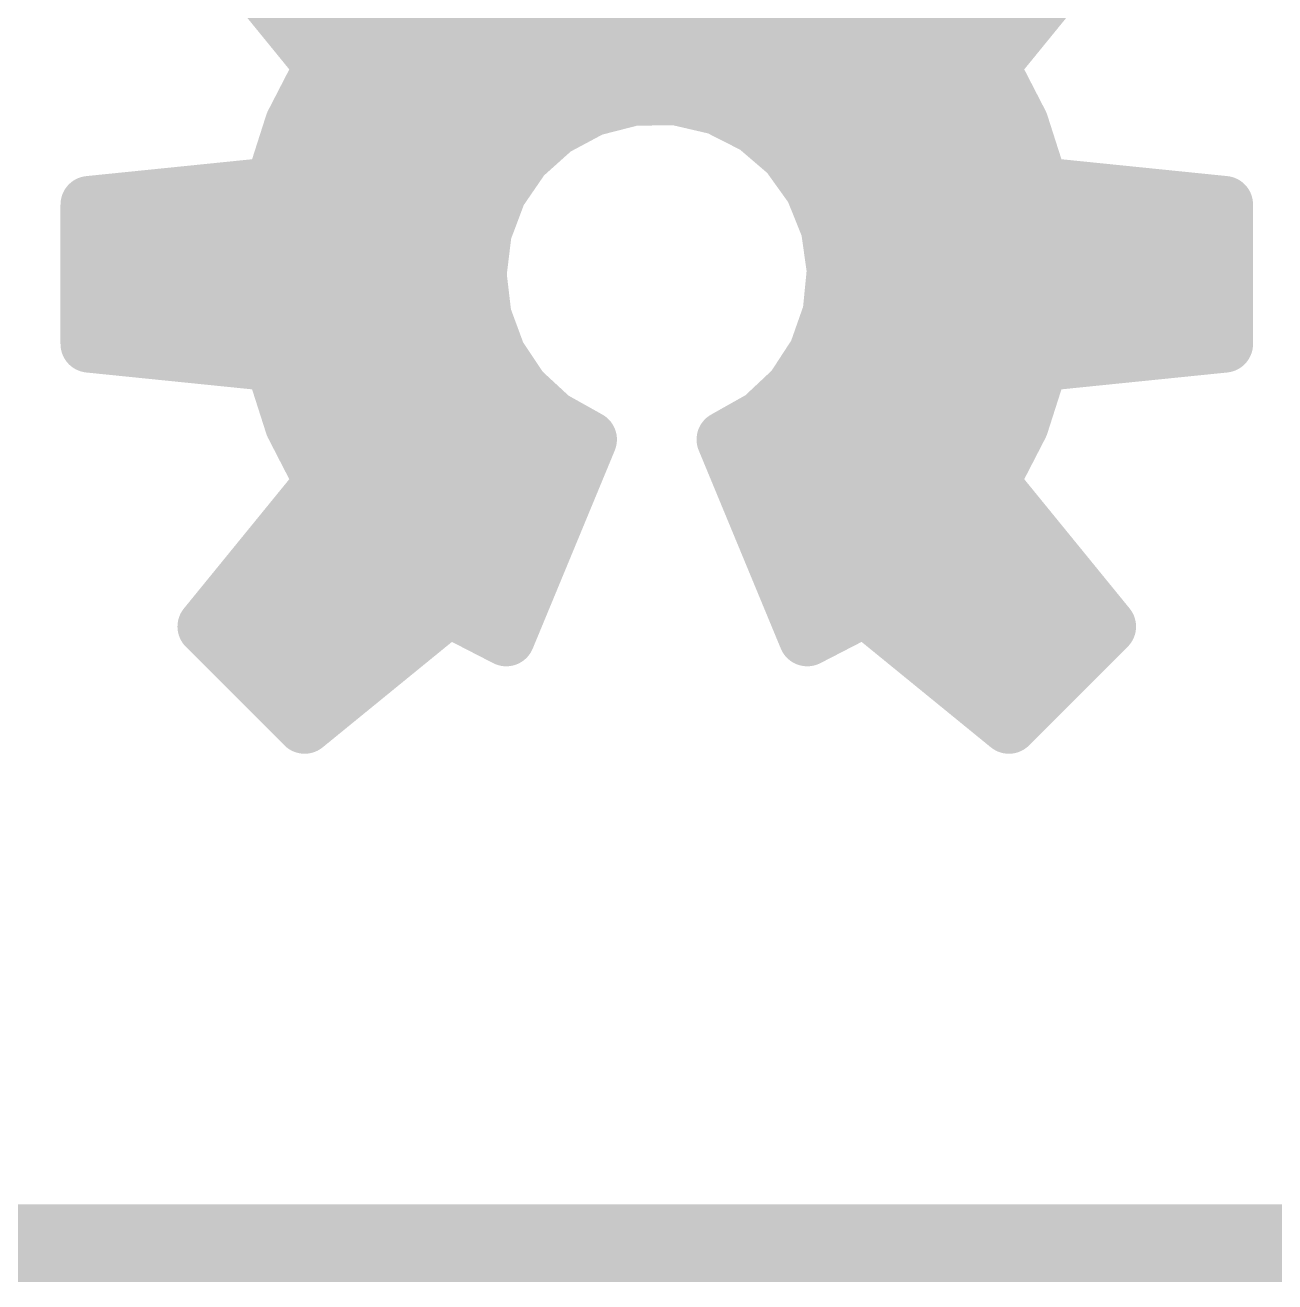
# Model space of a CAD drawing. Extents: x -0.1 to 94.1, y -0.1 to 63.6.
# Drawn here: x 33.903 to 37.181, y -0.102 to 3.193 of the extents above; entities that cross this region are included whole.
import ezdxf

# ---------------------------------------------------------------- set-up
doc = ezdxf.new("R2010")
doc.units = 0
doc.layers.add('20', color=53, linetype='CONTINUOUS')
doc.layers.add('21', color=41, linetype='CONTINUOUS')

msp = doc.modelspace()

# ---------------------------------------------------------------- linework, layer by layer
at = {"layer": '20', "const_width": 0.2032}
msp.add_lwpolyline([(2.3221, 0), (91.6579, 0)], dxfattribs=at)
at = {"layer": '21', "const_width": 0.15}
for points in [[(34.378, 3.4635), (34.6854, 3.0865)], [(36.4346, 3.0865), (36.742, 3.4635)], [(34.6336, 3.15), (36.4864, 3.15)], [(34.6854, 3.0865), (34.6072, 2.9347)], [(36.5128, 2.9347), (36.4346, 3.0865)], [(34.6408, 3), (35.4808, 3)], [(35.3901, 2.9768), (35.4988, 3.0046)], [(35.4988, 3.0046), (35.611, 3.0058)], [(35.611, 3.0058), (35.7202, 2.9804)], [(35.636, 3), (36.4792, 3)], [(35.2911, 2.9239), (35.3901, 2.9768)], [(35.7202, 2.9804), (35.8203, 2.9296)], [(34.6072, 2.9347), (34.5551, 2.772)], [(35.2076, 2.849), (35.2911, 2.9239)], [(35.8203, 2.9296), (35.9055, 2.8566)], [(36.5649, 2.772), (36.5128, 2.9347)], [(34.5801, 2.85), (35.2087, 2.85)], [(35.1442, 2.7564), (35.2076, 2.849)], [(35.9055, 2.8566), (35.9708, 2.7654)], [(35.9102, 2.85), (36.5399, 2.85)], [(34.5551, 2.772), (34.0712, 2.7228)], [(35.9708, 2.7654), (36.0127, 2.6613)], [(37.0488, 2.7228), (36.5649, 2.772)], [(35.1047, 2.6514), (35.1442, 2.7564)], [(34.0712, 2.7228), (34.0712, 2.3572)], [(34.0712, 2.7), (35.123, 2.7)], [(35.9971, 2.7), (37.0488, 2.7)], [(37.0488, 2.3572), (37.0488, 2.7228)], [(36.0127, 2.6613), (36.0285, 2.5502)], [(35.0912, 2.54), (35.1047, 2.6514)], [(34.0712, 2.55), (35.0924, 2.55)], [(35.1041, 2.4306), (35.0912, 2.54)], [(36.0285, 2.5502), (36.0175, 2.4385)], [(36.0285, 2.55), (37.0488, 2.55)], [(35.1423, 2.3272), (35.1041, 2.4306)], [(36.0175, 2.4385), (35.9803, 2.3327)], [(34.0712, 2.4), (35.1154, 2.4)], [(36.004, 2.4), (37.0488, 2.4)], [(34.0712, 2.3572), (34.5551, 2.308)], [(35.9803, 2.3327), (35.919, 2.2387)], [(36.5649, 2.308), (37.0488, 2.3572)], [(34.5551, 2.308), (34.6072, 2.1453)], [(35.2035, 2.2355), (35.1423, 2.3272)], [(36.5128, 2.1453), (36.5649, 2.308)], [(34.5737, 2.25), (35.1939, 2.25)], [(35.2844, 2.1607), (35.2035, 2.2355)], [(35.919, 2.2387), (35.8372, 2.162)], [(35.9264, 2.25), (36.5463, 2.25)], [(34.6072, 2.1453), (34.6854, 1.9935)], [(35.3806, 2.1069), (35.2844, 2.1607)], [(35.8372, 2.162), (35.7394, 2.1069)], [(36.4346, 1.9935), (36.5128, 2.1453)], [(34.6305, 2.1), (35.3777, 2.1)], [(35.1653, 1.5872), (35.3806, 2.1069)], [(35.7394, 2.1069), (35.9547, 1.5872)], [(35.7423, 2.1), (36.4895, 2.1)], [(34.6854, 1.9935), (34.378, 1.6165)], [(36.742, 1.6165), (36.4346, 1.9935)], [(34.6499, 1.95), (35.3156, 1.95)], [(35.8044, 1.95), (36.4701, 1.95)], [(34.5276, 1.8), (35.2535, 1.8)], [(35.8665, 1.8), (36.5924, 1.8)], [(34.4053, 1.65), (34.9946, 1.65)], [(34.6365, 1.358), (35.0135, 1.6654)], [(35.0135, 1.6654), (35.1653, 1.5872)], [(35.0434, 1.65), (35.1913, 1.65)], [(35.9287, 1.65), (36.0766, 1.65)], [(35.9547, 1.5872), (36.1065, 1.6654)], [(36.1065, 1.6654), (36.4835, 1.358)], [(36.1254, 1.65), (36.7147, 1.65)], [(34.378, 1.6165), (34.6365, 1.358)], [(36.4835, 1.358), (36.742, 1.6165)], [(34.4945, 1.5), (34.8107, 1.5)], [(36.3093, 1.5), (36.6255, 1.5)]]:
    msp.add_lwpolyline(points, dxfattribs=at)
at = {"layer": '21', "const_width": 0.075}
for points in [[(34.6336, 3.1875, 1), (34.6336, 3.1125)], [(36.4864, 3.1125, 1), (36.4864, 3.1875)], [(34.7187, 3.0693, 1), (34.6521, 3.1037)], [(34.6563, 3.0628, 1), (34.7145, 3.1102)], [(36.4679, 3.1037, 1), (36.4013, 3.0693)], [(36.4055, 3.1102, 1), (36.4637, 3.0628)], [(34.6408, 3.0375, 1), (34.6408, 2.9625)], [(35.4984, 3.0421, 1), (35.4992, 2.9671)], [(35.4808, 2.9625, 1), (35.4808, 3.0375)], [(35.5081, 2.9683, 1), (35.4895, 3.0409)], [(35.6195, 3.0424, 1), (35.6025, 2.9693)], [(35.636, 3.0375, 1), (35.636, 2.9625)], [(35.6114, 2.9683, 1), (35.6106, 3.0433)], [(36.4792, 2.9625, 1), (36.4792, 3.0375)], [(35.3808, 3.0131, 1), (35.3994, 2.9404)], [(35.4078, 2.9437, 1), (35.3724, 3.0098)], [(35.7372, 3.0138, 1), (35.7033, 2.9469)], [(35.7117, 2.9438, 1), (35.7288, 3.0169)], [(34.6429, 2.9232, 1), (34.5715, 2.9461)], [(35.3161, 2.896, 1), (35.2661, 2.9518)], [(35.8447, 2.9581, 1), (35.7959, 2.9012)], [(35.8034, 2.8962, 1), (35.8373, 2.9631)], [(36.5485, 2.9461, 1), (36.4771, 2.9232)], [(34.5738, 2.9518, 1), (34.6405, 2.9175)], [(35.2734, 2.957, 1), (35.3088, 2.8908)], [(36.4795, 2.9175, 1), (36.5462, 2.9518)], [(34.5801, 2.8875, 1), (34.5801, 2.8125)], [(35.1825, 2.8769, 1), (35.2326, 2.8211)], [(35.2385, 2.8278, 1), (35.1766, 2.8702)], [(35.2087, 2.8125, 1), (35.2087, 2.8875)], [(35.936, 2.8784, 1), (35.875, 2.8347)], [(35.9102, 2.8875, 1), (35.9102, 2.8125)], [(35.8811, 2.8281, 1), (35.9299, 2.885)], [(36.5399, 2.8125, 1), (36.5399, 2.8875)], [(34.5589, 2.7347, 1), (34.5513, 2.8093)], [(36.0056, 2.7794, 1), (35.9361, 2.7514)], [(36.5687, 2.8093, 1), (36.5611, 2.7347)], [(34.5194, 2.7834, 1), (34.5908, 2.7606)], [(35.1132, 2.7776, 1), (35.1751, 2.7352)], [(35.1793, 2.7432, 1), (35.1091, 2.7696)], [(35.9404, 2.7435, 1), (36.0013, 2.7872)], [(36.5292, 2.7606, 1), (36.6006, 2.7834)], [(34.1087, 2.7228, 1), (34.0337, 2.7228)], [(34.0674, 2.7601, 1), (34.075, 2.6855)], [(34.0712, 2.7375, 1), (34.0712, 2.6625)], [(35.123, 2.6625, 1), (35.123, 2.7375)], [(35.9971, 2.7375, 1), (35.9971, 2.6625)], [(37.0863, 2.7228, 1), (37.0113, 2.7228)], [(37.045, 2.6855, 1), (37.0526, 2.7601)], [(37.0488, 2.6625, 1), (37.0488, 2.7375)], [(36.0498, 2.6666, 1), (35.9755, 2.656)], [(35.0696, 2.6646, 1), (35.1397, 2.6382)], [(35.1419, 2.6469, 1), (35.0674, 2.6559)], [(35.9779, 2.6473, 1), (36.0475, 2.6752)], [(34.0712, 2.5875, 1), (34.0712, 2.5125)], [(35.1284, 2.5444, 1), (35.054, 2.5356)], [(35.0924, 2.5125, 1), (35.0924, 2.5875)], [(36.0285, 2.5875, 1), (36.0285, 2.5125)], [(36.0659, 2.5465, 1), (35.9912, 2.5538)], [(37.0488, 2.5125, 1), (37.0488, 2.5875)], [(35.054, 2.5445, 1), (35.1284, 2.5355)], [(35.9914, 2.5449, 1), (36.0657, 2.5555)], [(35.1393, 2.4435, 1), (35.069, 2.4176)], [(36.0529, 2.4261, 1), (35.9822, 2.451)], [(34.0712, 2.4375, 1), (34.0712, 2.3625)], [(35.0669, 2.4262, 1), (35.1414, 2.435)], [(35.1154, 2.3625, 1), (35.1154, 2.4375)], [(36.004, 2.4375, 1), (36.004, 2.3625)], [(35.9802, 2.4422, 1), (36.0549, 2.4348)], [(37.0488, 2.3625, 1), (37.0488, 2.4375)], [(34.075, 2.3945, 1), (34.0674, 2.3199)], [(36.0118, 2.3122, 1), (35.9489, 2.3531)], [(37.0526, 2.3199, 1), (37.045, 2.3945)], [(34.0337, 2.3572, 1), (34.1087, 2.3572)], [(34.5908, 2.3194, 1), (34.5194, 2.2966)], [(34.5513, 2.2707, 1), (34.5589, 2.3453)], [(35.1735, 2.348, 1), (35.1111, 2.3063)], [(35.1071, 2.3142, 1), (35.1775, 2.3401)], [(35.945, 2.3451, 1), (36.0157, 2.3202)], [(36.5611, 2.3453, 1), (36.5687, 2.2707)], [(36.6006, 2.2966, 1), (36.5292, 2.3194)], [(37.0113, 2.3572, 1), (37.0863, 2.3572)], [(34.5737, 2.2875, 1), (34.5737, 2.2125)], [(35.229, 2.2631, 1), (35.1781, 2.208)], [(35.1939, 2.2125, 1), (35.1939, 2.2875)], [(35.9264, 2.2875, 1), (35.9264, 2.2125)], [(35.9447, 2.2113, 1), (35.8934, 2.266)], [(36.5463, 2.2125, 1), (36.5463, 2.2875)], [(35.1723, 2.2147, 1), (35.2347, 2.2564)], [(35.8876, 2.2592, 1), (35.9505, 2.2182)], [(34.6405, 2.1625, 1), (34.5738, 2.1282)], [(35.3028, 2.1935, 1), (35.2661, 2.128)], [(35.259, 2.1332, 1), (35.3099, 2.1883)], [(35.8115, 2.1893, 1), (35.8628, 2.1346)], [(35.8556, 2.1293, 1), (35.8188, 2.1946)], [(36.5462, 2.1282, 1), (36.4795, 2.1625)], [(34.5715, 2.1339, 1), (34.6429, 2.1568)], [(34.6305, 2.1375, 1), (34.6305, 2.0625)], [(35.4152, 2.0925, 1), (35.346, 2.1213)], [(35.3623, 2.0742, 1), (35.3989, 2.1396)], [(35.3777, 2.0625, 1), (35.3777, 2.1375)], [(35.774, 2.1213, 1), (35.7048, 2.0925)], [(35.721, 2.1396, 1), (35.7578, 2.0742)], [(35.7423, 2.1375, 1), (35.7423, 2.0625)], [(36.4771, 2.1568, 1), (36.5485, 2.1339)], [(36.4895, 2.0625, 1), (36.4895, 2.1375)], [(34.6521, 1.9763, 1), (34.7187, 2.0107)], [(34.7145, 1.9698, 1), (34.6563, 2.0172)], [(36.4637, 2.0172, 1), (36.4055, 1.9698)], [(36.4013, 2.0107, 1), (36.4679, 1.9763)], [(34.6499, 1.9875, 1), (34.6499, 1.9125)], [(35.3156, 1.9125, 1), (35.3156, 1.9875)], [(35.8044, 1.9875, 1), (35.8044, 1.9125)], [(36.4701, 1.9125, 1), (36.4701, 1.9875)], [(34.5276, 1.8375, 1), (34.5276, 1.7625)], [(35.2535, 1.7625, 1), (35.2535, 1.8375)], [(35.8665, 1.8375, 1), (35.8665, 1.7625)], [(36.5924, 1.7625, 1), (36.5924, 1.8375)], [(34.4053, 1.6875, 1), (34.4053, 1.6125)], [(35.0307, 1.6987, 1), (34.9963, 1.6321)], [(35.0372, 1.6363, 1), (34.9898, 1.6945)], [(34.9946, 1.6125, 1), (34.9946, 1.6875)], [(35.0434, 1.6875, 1), (35.0434, 1.6125)], [(35.1913, 1.6125, 1), (35.1913, 1.6875)], [(35.9287, 1.6875, 1), (35.9287, 1.6125)], [(36.1302, 1.6945, 1), (36.0828, 1.6363)], [(36.0766, 1.6125, 1), (36.0766, 1.6875)], [(36.1254, 1.6875, 1), (36.1254, 1.6125)], [(36.1237, 1.6321, 1), (36.0893, 1.6987)], [(36.7147, 1.6125, 1), (36.7147, 1.6875)], [(34.4045, 1.643, 1), (34.3515, 1.59)], [(36.7685, 1.59, 1), (36.7155, 1.643)], [(34.3489, 1.6402, 1), (34.4071, 1.5928)], [(35.1481, 1.5539, 1), (35.1825, 1.6205)], [(35.9375, 1.6205, 1), (35.9719, 1.5539)], [(36.7129, 1.5928, 1), (36.7711, 1.6402)], [(35.1307, 1.6016, 1), (35.1999, 1.5728)], [(35.9201, 1.5728, 1), (35.9893, 1.6016)], [(34.4945, 1.5375, 1), (34.4945, 1.4625)], [(34.8107, 1.4625, 1), (34.8107, 1.5375)], [(36.3093, 1.5375, 1), (36.3093, 1.4625)], [(36.6255, 1.4625, 1), (36.6255, 1.5375)], [(34.6128, 1.3871, 1), (34.6602, 1.3289)], [(34.61, 1.3315, 1), (34.663, 1.3845)], [(36.457, 1.3845, 1), (36.51, 1.3315)], [(36.4598, 1.3289, 1), (36.5072, 1.3871)]]:
    msp.add_lwpolyline(points, format="xyb", dxfattribs=at)

doc.saveas('drawing.dxf')
